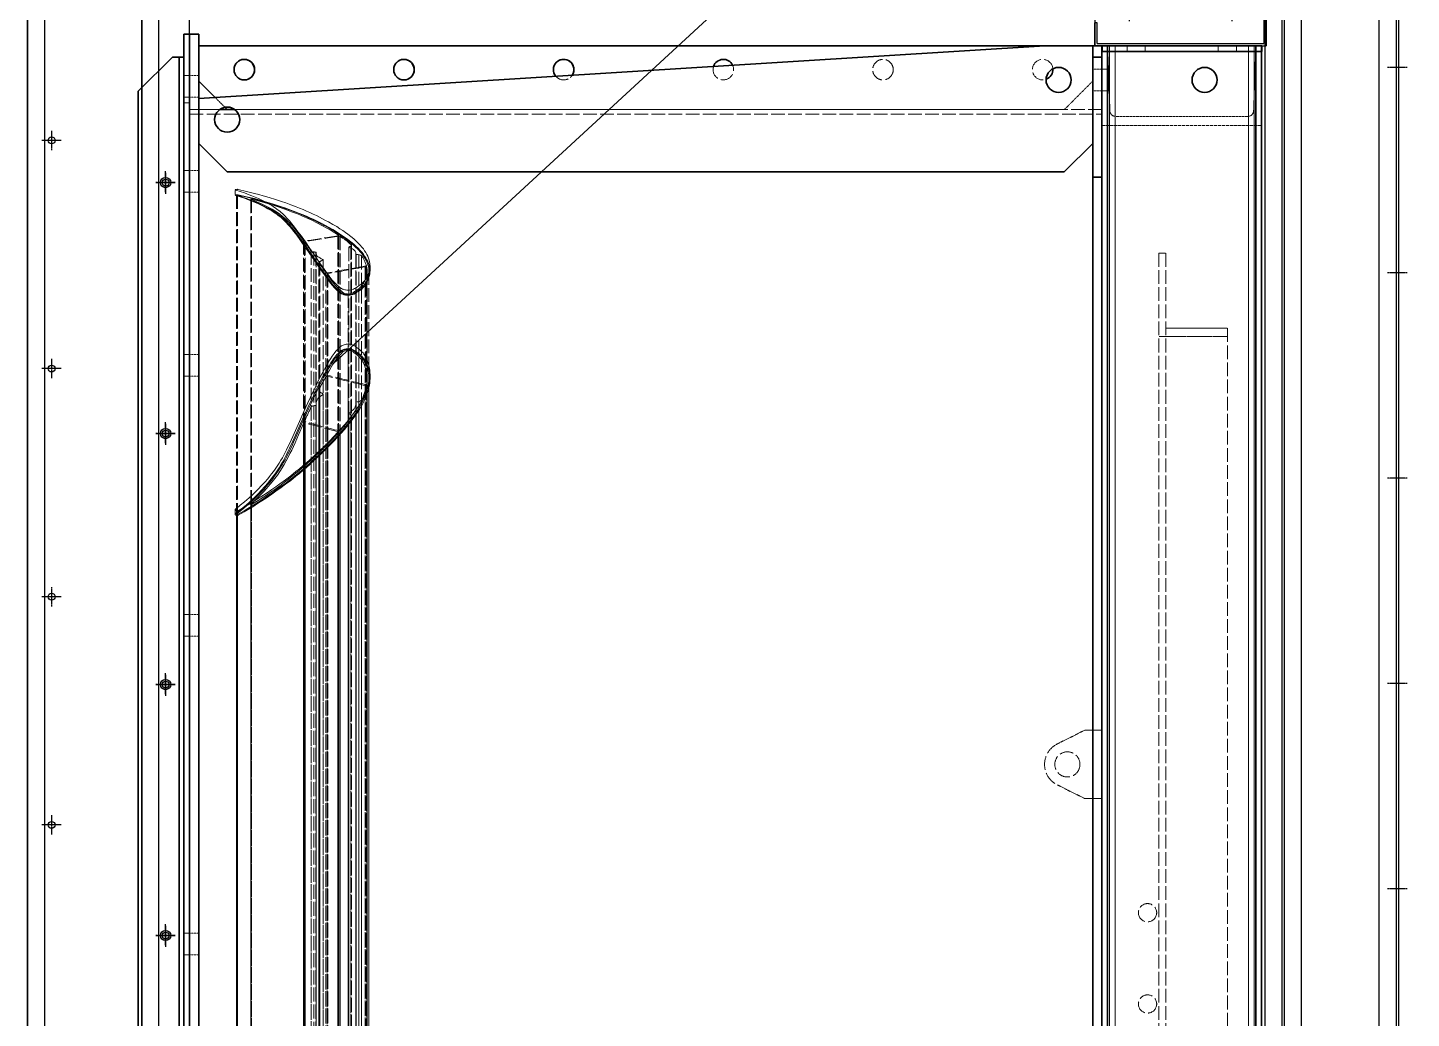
# Model space of a CAD drawing. Header units: millimetres. Extents: x 3475 to 35588, y 2916 to 25624.
# Drawn here: x 14865 to 16078, y 12909 to 13777 of the extents above; entities that cross this region are included whole.
import ezdxf

# ---------------------------------------------------------------- set-up
doc = ezdxf.new("R2010")
doc.units = ezdxf.units.MM
doc.linetypes.add('CENTER', pattern=[2, 1.25, -0.25, 0.25, -0.25])
doc.linetypes.add('DASHED', pattern=[15, 12, -3])
doc.layers.add('center', color=1, linetype='CENTER')
doc.layers.add('냉각탑_dim', color=1, linetype='Continuous')

# ---------------------------------------------------------------- blocks, each defined once
blk = doc.blocks.new('A$C474D29AC')
for p, q in [((0, 0), (0, 1409)), ((0, 1409), (42, 1409)), ((42, 0), (42, 1409)), ((42, 0), (0, 0))]:
    blk.add_line(p, q)
for centre in [(21, 1359), (21, 1139), (21, 919), (21, 699), (21, 479), (21, 259), (21, 39)]:
    blk.add_circle(centre, 4.5)
at = {"layer": 'center'}
for p, q in [((29.5, 1359), (12.5, 1359)), ((21, 1367.5), (21, 1350.5)), ((21, 1366), (21, 1349)), ((21, 1147.5), (21, 1130.5)), ((21, 1146), (21, 1129)), ((29.5, 1139), (12.5, 1139)), ((21, 927.5), (21, 910.5)), ((21, 926), (21, 909)), ((29.5, 919), (12.5, 919)), ((21, 707.5), (21, 690.5)), ((21, 706), (21, 689)), ((29.5, 699), (12.5, 699)), ((21, 487.5), (21, 470.5)), ((21, 486), (21, 469)), ((29.5, 479), (12.5, 479)), ((21, 267.5), (21, 250.5)), ((29.5, 259), (12.5, 259)), ((21, 266), (21, 249)), ((29.5, 39), (12.5, 39)), ((21, 47.5), (21, 30.5)), ((21, 46), (21, 29))]:
    blk.add_line(p, q, dxfattribs=at)
blk = doc.blocks.new('A$C246C749F')
for p, q in [((0, 150), (0, 0)), ((0, 150), (150, 150)), ((0, 150), (0, 130)), ((2, 148), (148, 148)), ((2, 148), (2, 130)), ((148, 148), (148, 2)), ((150, 150), (150, 0)), ((2, 130), (0, 130)), ((2, 20), (0, 20)), ((0, 0), (0, 20)), ((2, 2), (2, 20)), ((0, 0), (150, 0)), ((2, 2), (148, 2))]:
    blk.add_line(p, q)
for centre in [(30, 120), (120, 120), (30, 30), (120, 30)]:
    blk.add_circle(centre, 3)
at = {"layer": 'center'}
for p, q in [((30, 128.5), (30, 111.5)), ((120, 128.5), (120, 111.5)), ((38.5, 120), (21.5, 120)), ((128.5, 120), (111.5, 120)), ((30, 38.5), (30, 21.5)), ((120, 38.5), (120, 21.5)), ((38.5, 30), (21.5, 30)), ((128.5, 30), (111.5, 30))]:
    blk.add_line(p, q, dxfattribs=at)
blk = doc.blocks.new('A$C637D7238')
at = {"color": 7, "lineweight": 35}
for p, q in [((40, 0), (40, 2540)), ((45, 0), (45, 2540)), ((45, 0), (45, 2540)), ((53, 0), (53, 2540)), ((795, 2530), (53, 2530)), ((795, 2530), (53, 2483.7)), ((795, 2530), (53, 2530)), ((850, 2530), (850, 10)), ((980, 2530), (980, 10)), ((985, 2530), (985, 10)), ((36, 2520), (36, 1290)), ((40, 2520), (40, 1290)), ((0, 2490), (0, 1272)), ((40, 1290), (40, 2480)), ((812, 2419.3), (78, 2419.3)), ((837, 2414.7), (837, 1270)), ((845, 2414.7), (845, 1270))]:
    blk.add_line(p, q, dxfattribs=at)
at = {"color": 7, "lineweight": 35, "ltscale": 0.008333}
for p, q in [((40, 2540), (45, 2540)), ((845, 2530), (850, 2530)), ((850, 2530), (845, 2530)), ((985, 2530), (980, 2530)), ((985, 2530), (980, 2530))]:
    blk.add_line(p, q, dxfattribs=at)
at = {"color": 7, "lineweight": 35, "ltscale": 0.013333}
for p, q in [((53, 2540), (45, 2540)), ((53, 2540), (45, 2540)), ((845, 2530), (837, 2530)), ((845, 2530), (837, 2530)), ((845, 2520), (837, 2520)), ((845, 2414.7), (837, 2414.7))]:
    blk.add_line(p, q, dxfattribs=at)
at = {"color": 7, "linetype": 'DASHED', "lineweight": 13, "ltscale": 0.11}
blk.add_line((45, 2540), (45, 2474), dxfattribs=at)
at = {"color": 7, "linetype": 'DASHED', "lineweight": 13, "ltscale": 0.093819}
blk.add_line((53, 2483.7), (53, 2540), dxfattribs=at)
at = {"color": 7, "lineweight": 35, "ltscale": 0.043443}
blk.add_line((53, 2503.9), (53, 2530), dxfattribs=at)
at = {"color": 7, "linetype": 'DASHED', "lineweight": 13, "ltscale": 0.051667}
blk.add_line((53, 2530), (53, 2499), dxfattribs=at)
at = {"color": 7, "lineweight": 35, "ltscale": 0.07}
blk.add_line((837, 2530), (795, 2530), dxfattribs=at)
at = {"color": 7, "lineweight": 35, "ltscale": 0.016667}
for p, q in [((837, 2530), (837, 2520)), ((845, 2530), (845, 2520))]:
    blk.add_line(p, q, dxfattribs=at)
at = {"color": 7, "lineweight": 35, "ltscale": 0.142899}
blk.add_line((837, 2444.3), (837, 2530), dxfattribs=at)
at = {"color": 7, "lineweight": 35, "ltscale": 0.192122}
blk.add_line((845, 2530), (845, 2414.7), dxfattribs=at)
at = {"color": 7, "linetype": 'DASHED', "lineweight": 13, "ltscale": 0.116667}
for p, q in [((845, 2530), (845, 2460)), ((985, 2460), (985, 2530))]:
    blk.add_line(p, q, dxfattribs=at)
at = {"color": 7, "lineweight": 35, "ltscale": 0.008334}
for p, q in [((845.2, 2530), (845.2, 2525)), ((985.2, 2525), (985.2, 2530))]:
    blk.add_line(p, q, dxfattribs=at)
at = {"color": 7, "lineweight": 35, "ltscale": 0.233333}
for p, q in [((845.2, 2530), (985.2, 2530)), ((985.2, 2525), (845.2, 2525))]:
    blk.add_line(p, q, dxfattribs=at)
at = {"color": 7, "linetype": 'DASHED', "lineweight": 13}
for p, q in [((850, 2530), (850, 10)), ((851.6, 2530), (851.6, 10)), ((856.6, 2530), (856.6, 10)), ((973.4, 2530), (973.4, 10)), ((978.4, 2530), (978.4, 10)), ((980, 2530), (980, 10)), ((40, 60.1), (40, 2479.8)), ((45, 66), (45, 2474)), ((45, 66), (45, 2474)), ((45, 2470), (845, 2470)), ((45, 70), (45, 2470)), ((45, 2470), (845, 2470)), ((845, 2474), (78, 2474)), ((845, 2474), (78, 2474)), ((812, 2474), (78, 2474)), ((812, 2474), (84.6, 2474)), ((845, 66), (845, 2474)), ((53, 1274), (53, 2444.7)), ((837, 2444.7), (837, 1274)), ((845, 2414.7), (845, 125.3)), ((86.2, 2399), (86.2, 1472.4)), ((86.3, 2398.9), (86.3, 1472.3)), ((87, 2399.1), (87, 1472.6)), ((98.6, 2395.4), (98.6, 1467.4)), ((98.7, 2395.3), (98.7, 1467.3)), ((99.4, 2395.5), (99.4, 1467.6)), ((145, 2359.1), (145, 1424.1)), ((145.9, 2357.9), (145.9, 1422.8)), ((145.9, 2357.8), (145.9, 1422.7)), ((146.4, 2358.9), (146.4, 1423.8)), ((146.5, 2358.3), (146.5, 1423.2)), ((175, 2363.5), (175, 1428.7)), ((175.5, 2364), (175.5, 1429.3)), ((175.6, 2363.8), (175.6, 1429.1)), ((175.9, 2363), (175.9, 1428.2)), ((177.1, 2362.8), (177.1, 1428)), ((186.3, 2354.3), (186.3, 1419)), ((186.7, 2355.5), (186.7, 1420.2)), ((187, 2355), (187, 1419.7)), ((151.5, 2350), (151.5, 1414.6)), ((153.9, 2349.2), (153.9, 1413.8)), ((155.6, 2349.1), (155.6, 1413.7)), ((155.9, 2348), (155.9, 1412.6)), ((156, 2348.9), (156, 1413.5)), ((156, 2348.9), (156, 1413.5)), ((162.1, 2342.6), (162.1, 1407.3)), ((162.1, 2342.3), (162.1, 1407)), ((162.2, 2342.4), (162.2, 1407.1)), ((184.6, 2353.4), (184.6, 1418.1)), ((184.7, 2353.5), (184.7, 1418.2)), ((184.7, 2353.2), (184.7, 1417.9)), ((190.8, 2347.1), (190.8, 1411.7)), ((190.8, 2347.1), (190.8, 1411.7)), ((190.9, 2348), (190.9, 1412.6)), ((191.2, 2346.9), (191.2, 1411.5)), ((193.3, 2346.8), (193.3, 1411.4)), ((195.7, 2345.9), (195.7, 1410.5)), ((895, 2348.2), (895, 1662)), ((901, 2348.2), (901, 1662)), ((158.4, 2340), (158.4, 1404.7)), ((158.6, 2339.7), (158.6, 1404.4)), ((159.1, 2340.8), (159.1, 1405.5)), ((164.5, 2331.1), (164.5, 1396.3)), ((165.5, 2329.8), (165.5, 1395.1)), ((165.5, 2329.6), (165.5, 1395)), ((165.8, 2330.8), (165.8, 1396.1)), ((166.1, 2330.2), (166.1, 1395.5)), ((199, 2336.2), (199, 1401.1)), ((199.4, 2337), (199.4, 1401.8)), ((200, 2337.4), (200, 1402.3)), ((200, 2337.3), (200, 1402.2)), ((200.4, 2335.8), (200.4, 1400.8)), ((200.8, 2332.5), (200.8, 1397.6)), ((202.3, 2332.5), (202.3, 1397.6)), ((184.2, 2312.3), (184.2, 1379.6)), ((955, 2282.3), (955, 1596.1)), ((184.2, 2263), (184.2, 1445.4)), ((164.5, 2239.8), (164.5, 1420.4)), ((165.5, 2241.7), (165.5, 1422.4)), ((165.5, 2241.6), (165.5, 1422.2)), ((165.8, 2240.2), (165.8, 1420.8)), ((166.1, 2241), (166.1, 1421.7)), ((199, 2233), (199, 1413.3)), ((200.4, 2233.5), (200.4, 1413.8)), ((200.8, 2238), (200.8, 1418.5)), ((202.3, 2238), (202.3, 1418.5)), ((158.4, 2227.8), (158.4, 1407.9)), ((158.6, 2228.2), (158.6, 1408.4)), ((159.1, 2226.7), (159.1, 1406.8)), ((162.1, 2224.5), (162.1, 1404.5)), ((162.1, 2224.1), (162.1, 1404.1)), ((162.2, 2224.3), (162.2, 1404.3)), ((199.4, 2232), (199.4, 1412.2)), ((200, 2231.4), (200, 1411.6)), ((200, 2231.4), (200, 1411.7)), ((151.5, 2213.1), (151.5, 1393.1)), ((153.9, 2214.4), (153.9, 1394.4)), ((155.6, 2214.6), (155.6, 1394.6)), ((155.9, 2216.2), (155.9, 1396.2)), ((156, 2214.9), (156, 1394.9)), ((156, 2214.9), (156, 1394.8)), ((184.7, 2208.2), (184.7, 1388.3)), ((190.8, 2217.5), (190.8, 1397.5)), ((190.8, 2217.5), (190.8, 1397.5)), ((190.9, 2216.2), (190.9, 1396.2)), ((191.2, 2217.8), (191.2, 1397.8)), ((193.3, 2218), (193.3, 1398)), ((195.7, 2219.3), (195.7, 1399.3)), ((145, 2198.8), (145, 1379.1)), ((145.9, 2200.9), (145.9, 1381.1)), ((145.9, 2200.7), (145.9, 1380.9)), ((146.4, 2199.2), (146.4, 1379.5)), ((146.5, 2200.2), (146.5, 1380.4)), ((184.6, 2208), (184.6, 1388)), ((184.7, 2207.8), (184.7, 1387.8)), ((186.3, 2206.5), (186.3, 1386.6)), ((186.7, 2204.7), (186.7, 1384.8)), ((187, 2205.4), (187, 1385.5)), ((175, 2191.6), (175, 1372.2)), ((175.5, 2190.7), (175.5, 1371.3)), ((175.6, 2191), (175.6, 1371.6)), ((175.9, 2192.4), (175.9, 1372.9)), ((177.1, 2192.7), (177.1, 1373.2)), ((98.6, 2127.9), (98.6, 1314.4)), ((98.7, 2128.1), (98.7, 1314.6)), ((99.4, 2127.7), (99.4, 1314.2)), ((86.2, 2119.3), (86.2, 1307)), ((86.3, 2119.5), (86.3, 1307.2)), ((87, 2119), (87, 1306.7))]:
    blk.add_line(p, q, dxfattribs=at)
at = {"color": 7, "lineweight": 35, "ltscale": 0.002746}
for p, q in [((850, 2530), (851.6, 2530)), ((980, 2530), (978.4, 2530))]:
    blk.add_line(p, q, dxfattribs=at)
at = {"color": 7, "linetype": 'DASHED', "lineweight": 13, "ltscale": 0.095349}
for p, q in [((852, 2472.8), (850, 2530)), ((980, 2530), (978, 2472.8))]:
    blk.add_line(p, q, dxfattribs=at)
at = {"color": 7, "linetype": 'DASHED', "lineweight": 13, "ltscale": 0.008334}
for p, q in [((851.6, 2530), (851.6, 2525)), ((856.6, 2530), (856.6, 2525)), ((867, 2525), (867, 2530)), ((867, 2530), (867, 2525)), ((883, 2525), (883, 2530)), ((883, 2530), (883, 2525)), ((947, 2525), (947, 2530)), ((947, 2530), (947, 2525)), ((963, 2525), (963, 2530)), ((963, 2530), (963, 2525)), ((973.4, 2530), (973.4, 2525)), ((978.4, 2530), (978.4, 2525))]:
    blk.add_line(p, q, dxfattribs=at)
at = {"color": 7, "lineweight": 35, "ltscale": 0.008328}
for p, q in [((856.6, 2530), (851.6, 2530)), ((978.4, 2530), (973.4, 2530))]:
    blk.add_line(p, q, dxfattribs=at)
at = {"color": 7, "lineweight": 13}
for p, q in [((851.6, 2525), (851.6, 15)), ((856.6, 2525), (856.6, 15)), ((973.4, 2525), (973.4, 15)), ((978.4, 2525), (978.4, 15))]:
    blk.add_line(p, q, dxfattribs=at)
at = {"color": 7, "lineweight": 35, "ltscale": 0.194519}
blk.add_line((856.6, 2530), (973.4, 2530), dxfattribs=at)
at = {"color": 7, "lineweight": 35, "ltscale": 0.070711}
blk.add_line((0, 2490), (30, 2520), dxfattribs=at)
at = {"color": 7, "lineweight": 35, "ltscale": 0.01}
blk.add_line((30, 2520), (36, 2520), dxfattribs=at)
at = {"color": 7, "lineweight": 35, "ltscale": 0.006667}
blk.add_line((40, 2520), (36, 2520), dxfattribs=at)
at = {"color": 7, "lineweight": 35, "ltscale": 0.175455}
for p, q in [((837, 2520), (837, 2414.7)), ((845, 2520), (845, 2414.7))]:
    blk.add_line(p, q, dxfattribs=at)
at = {"color": 7, "linetype": 'DASHED', "lineweight": 13, "ltscale": 0.008333}
for p, q in [((45, 2503.9), (40, 2503.9)), ((45, 2503.9), (40, 2503.9)), ((45, 2484.9), (40, 2484.9)), ((45, 2484.9), (40, 2484.9)), ((40, 2480), (45, 2480)), ((45, 2420.5), (40, 2420.5)), ((45, 2420.5), (40, 2420.5)), ((45, 2401.5), (40, 2401.5)), ((45, 2401.5), (40, 2401.5)), ((45, 2259.3), (40, 2259.3)), ((45, 2259.3), (40, 2259.3)), ((45, 2240.3), (40, 2240.3)), ((45, 2240.3), (40, 2240.3)), ((45, 2031.3), (40, 2031.3)), ((45, 2031.3), (40, 2031.3)), ((45, 2012.3), (40, 2012.3)), ((45, 2012.3), (40, 2012.3)), ((45, 1752.1), (40, 1752.1)), ((45, 1752.1), (40, 1752.1)), ((45, 1733.1), (40, 1733.1)), ((45, 1733.1), (40, 1733.1))]:
    blk.add_line(p, q, dxfattribs=at)
at = {"color": 7, "linetype": 'DASHED', "lineweight": 13, "ltscale": 0.013333}
for p, q in [((45, 2503.9), (53, 2503.9)), ((45, 2503.9), (53, 2503.9)), ((837, 2509.5), (845, 2509.5)), ((845, 2509.5), (837, 2509.5)), ((845, 2509.5), (837, 2509.5)), ((837, 2509.5), (845, 2509.5)), ((837, 2490.5), (845, 2490.5)), ((845, 2490.5), (837, 2490.5)), ((845, 2490.5), (837, 2490.5)), ((837, 2490.5), (845, 2490.5)), ((45, 2484.9), (53, 2484.9)), ((45, 2484.9), (53, 2484.9)), ((45, 2474), (53, 2474)), ((45, 2474), (53, 2474)), ((845, 2474), (837, 2474)), ((845, 2474), (837, 2474)), ((45, 2420.5), (53, 2420.5)), ((45, 2420.5), (53, 2420.5)), ((845, 2414.7), (837, 2414.7)), ((45, 2401.5), (53, 2401.5)), ((45, 2401.5), (53, 2401.5)), ((45, 2259.3), (53, 2259.3)), ((45, 2259.3), (53, 2259.3)), ((45, 2240.3), (53, 2240.3)), ((45, 2240.3), (53, 2240.3)), ((45, 2031.3), (53, 2031.3)), ((45, 2031.3), (53, 2031.3)), ((45, 2012.3), (53, 2012.3)), ((45, 2012.3), (53, 2012.3)), ((45, 1752.1), (53, 1752.1)), ((45, 1752.1), (53, 1752.1)), ((45, 1733.1), (53, 1733.1)), ((45, 1733.1), (53, 1733.1))]:
    blk.add_line(p, q, dxfattribs=at)
at = {"color": 7, "linetype": 'DASHED', "lineweight": 13, "ltscale": 0.008224}
blk.add_line((53, 2499), (53, 2503.9), dxfattribs=at)
at = {"color": 7, "linetype": 'DASHED', "lineweight": 13, "ltscale": 0.010079}
for p, q in [((851, 2509.5), (845, 2509.5)), ((845, 2509.5), (851, 2509.5)), ((851, 2490.5), (845, 2490.5)), ((845, 2490.5), (851, 2490.5))]:
    blk.add_line(p, q, dxfattribs=at)
at = {"color": 7, "linetype": 'DASHED', "lineweight": 13, "ltscale": 0.009526}
blk.add_line((845, 2509.5), (850.7, 2509.5), dxfattribs=at)
blk.add_line((845, 2509.5), (850.7, 2509.5), dxfattribs=at)
at = {"color": 7, "lineweight": 35, "ltscale": 0.033925}
blk.add_line((53, 2499), (67.4, 2484.6), dxfattribs=at)
blk.add_line((53, 2499), (67.4, 2484.6), dxfattribs=at)
at = {"color": 7, "linetype": 'DASHED', "lineweight": 13, "ltscale": 0.058925}
blk.add_line((812, 2474), (837, 2499), dxfattribs=at)
blk.add_line((812, 2474), (837, 2499), dxfattribs=at)
at = {"color": 7, "linetype": 'DASHED', "lineweight": 13, "ltscale": 0.010632}
blk.add_line((845, 2490.5), (851.4, 2490.5), dxfattribs=at)
blk.add_line((845, 2490.5), (851.4, 2490.5), dxfattribs=at)
at = {"color": 7, "lineweight": 35, "ltscale": 0.065747}
blk.add_line((53, 2444.3), (53, 2483.7), dxfattribs=at)
at = {"color": 7, "linetype": 'DASHED', "lineweight": 13, "ltscale": 0.020195}
blk.add_line((67.4, 2484.6), (76, 2476), dxfattribs=at)
blk.add_line((67.4, 2484.6), (76, 2476), dxfattribs=at)
at = {"color": 7, "lineweight": 35, "ltscale": 0.004806}
blk.add_line((76, 2476), (78, 2474), dxfattribs=at)
blk.add_line((76, 2476), (78, 2474), dxfattribs=at)
at = {"color": 7, "linetype": 'DASHED', "lineweight": 13, "ltscale": 0.043935}
blk.add_line((71.4, 2474), (45, 2474), dxfattribs=at)
blk.add_line((71.4, 2474), (45, 2474), dxfattribs=at)
at = {"color": 7, "linetype": 'DASHED', "lineweight": 13, "ltscale": 0.006667}
blk.add_line((45, 2470), (45, 2474), dxfattribs=at)
at = {"color": 7, "lineweight": 35, "ltscale": 0.011065}
blk.add_line((78, 2474), (71.4, 2474), dxfattribs=at)
blk.add_line((78, 2474), (71.4, 2474), dxfattribs=at)
at = {"color": 7, "lineweight": 35, "ltscale": 0.011066}
blk.add_line((84.6, 2474), (78, 2474), dxfattribs=at)
at = {"color": 7, "linetype": 'DASHED', "lineweight": 13, "ltscale": 0.193355}
blk.add_line((973, 2468), (857, 2468), dxfattribs=at)
at = {"color": 7, "linetype": 'DASHED', "lineweight": 13, "ltscale": 0.233333}
blk.add_line((845, 2460), (985, 2460), dxfattribs=at)
at = {"color": 7, "lineweight": 35, "ltscale": 0.058925}
for p, q in [((78, 2419.3), (53, 2444.3)), ((812, 2419.3), (837, 2444.3))]:
    blk.add_line(p, q, dxfattribs=at)
at = {"color": 7, "linetype": 'DASHED', "lineweight": 13, "ltscale": 0.007704}
blk.add_line((85.1, 2403.6), (85.1, 2399), dxfattribs=at)
at = {"color": 7, "linetype": 'DASHED', "lineweight": 13, "ltscale": 0.003031}
blk.add_line((186.3, 2354.3), (184.7, 2353.5), dxfattribs=at)
at = {"color": 7, "linetype": 'DASHED', "lineweight": 13, "ltscale": 0.002883}
blk.add_line((153.9, 2349.2), (155.6, 2349.1), dxfattribs=at)
at = {"color": 7, "linetype": 'DASHED', "lineweight": 13, "ltscale": 4.21127e-05}
blk.add_line((156, 2348.9), (156, 2348.9), dxfattribs=at)
at = {"color": 7, "linetype": 'DASHED', "lineweight": 13, "ltscale": 4.24894e-05}
blk.add_line((190.8, 2347.1), (190.8, 2347.1), dxfattribs=at)
at = {"color": 7, "linetype": 'DASHED', "lineweight": 13, "ltscale": 0.00353}
blk.add_line((193.3, 2346.8), (191.2, 2346.9), dxfattribs=at)
at = {"color": 7, "linetype": 'DASHED', "lineweight": 13, "ltscale": 0.01}
blk.add_line((895, 2348.2), (901, 2348.2), dxfattribs=at)
at = {"color": 7, "linetype": 'DASHED', "lineweight": 13, "ltscale": 0.007646}
blk.add_line((203.3, 2337.1), (203.3, 2332.5), dxfattribs=at)
at = {"color": 7, "linetype": 'DASHED', "lineweight": 13, "ltscale": 0.09}
blk.add_line((901, 2282.3), (955, 2282.3), dxfattribs=at)
at = {"color": 7, "linetype": 'DASHED', "lineweight": 13, "ltscale": 0.1}
for p, q in [((955, 2275), (895, 2275)), ((845, 1870), (845, 1930))]:
    blk.add_line(p, q, dxfattribs=at)
at = {"color": 7, "linetype": 'DASHED', "lineweight": 13, "ltscale": 0.006702}
blk.add_line((203.3, 2242), (203.3, 2238), dxfattribs=at)
at = {"color": 7, "linetype": 'DASHED', "lineweight": 13, "ltscale": 0.006232}
blk.add_line((159.1, 2226.7), (162.1, 2224.5), dxfattribs=at)
at = {"color": 7, "linetype": 'DASHED', "lineweight": 13, "ltscale": 0.00289}
blk.add_line((153.9, 2214.4), (155.6, 2214.6), dxfattribs=at)
at = {"color": 7, "linetype": 'DASHED', "lineweight": 13, "ltscale": 6.25369e-05}
blk.add_line((156, 2214.9), (156, 2214.9), dxfattribs=at)
at = {"color": 7, "linetype": 'DASHED', "lineweight": 13, "ltscale": 6.21576e-05}
blk.add_line((190.8, 2217.5), (190.8, 2217.5), dxfattribs=at)
at = {"color": 7, "linetype": 'DASHED', "lineweight": 13, "ltscale": 0.003538}
blk.add_line((193.3, 2218), (191.2, 2217.8), dxfattribs=at)
at = {"color": 7, "linetype": 'DASHED', "lineweight": 13, "ltscale": 0.003418}
blk.add_line((186.3, 2206.5), (184.7, 2207.8), dxfattribs=at)
at = {"color": 7, "linetype": 'DASHED', "lineweight": 13, "ltscale": 0.006754}
blk.add_line((85.1, 2123.3), (85.1, 2119.3), dxfattribs=at)
at = {"color": 7, "linetype": 'DASHED', "lineweight": 13, "ltscale": 0.045137}
for p, q in [((805.8, 1917.9), (830, 1930)), ((830, 1870), (805.8, 1882.1))]:
    blk.add_line(p, q, dxfattribs=at)
at = {"color": 7, "linetype": 'DASHED', "lineweight": 13, "ltscale": 0.025}
for p, q in [((845, 1930), (830, 1930)), ((845, 1870), (830, 1870))]:
    blk.add_line(p, q, dxfattribs=at)
at = {"color": 7, "linetype": 'DASHED', "lineweight": 13}
for points in [[(87.6, 2403.9), (87.1, 2404), (86.8, 2404.1), (86.2, 2404), (85.8, 2404), (85.5, 2403.9), (85.3, 2403.8), (85.1, 2403.7), (85.1, 2403.6), (85.1, 2403.6)], [(85.1, 2403.6), (85.1, 2403.6), (85.1, 2403.5), (85.2, 2403.5), (85.3, 2403.4), (85.6, 2403.3)], [(85.6, 2403.3), (89.3, 2402.2), (93.1, 2400.9), (97.3, 2399.3), (99.7, 2398.3), (102.6, 2397.1), (105.4, 2395.9), (108.4, 2394.5), (111.2, 2393.1), (113.7, 2391.7), (115.4, 2390.8), (117, 2389.8), (118.6, 2388.8), (120.1, 2387.8), (121.5, 2386.8), (122.8, 2385.8), (124, 2384.8), (125.2, 2383.8), (126.5, 2382.8), (127.6, 2381.7), (128.8, 2380.6), (130.1, 2379.2), (131.3, 2377.9), (132.6, 2376.4), (134.7, 2373.9), (136.2, 2372.1), (138.6, 2368.9), (140.3, 2366.6), (143, 2363), (147.8, 2356.2), (149.4, 2353.9), (153.2, 2348.4), (154.8, 2346), (158, 2341.2), (159.8, 2338.5), (161.7, 2335.8), (165, 2331.3), (167, 2328.6), (168.1, 2327.1), (170.1, 2324.6), (172.1, 2322.4), (173.3, 2321.2), (174.5, 2320), (175.8, 2318.9), (176.7, 2318.1), (177.4, 2317.6), (178.2, 2317.1), (179, 2316.7), (179.6, 2316.5), (180.3, 2316.3), (181, 2316.1), (181.7, 2315.9), (183, 2315.8), (184.3, 2315.7)], [(87.6, 2403.9), (95, 2402.2), (101.8, 2400.5), (105.7, 2399.5), (109.6, 2398.4), (114.8, 2396.9), (120.3, 2395.2), (125.7, 2393.4), (129.3, 2392.2), (133.9, 2390.5), (138.4, 2388.8), (141.5, 2387.6), (144.6, 2386.3), (147.6, 2385), (150.5, 2383.7), (153.5, 2382.3), (156.3, 2381), (161.6, 2378.3), (164.2, 2376.9), (166.8, 2375.5), (170.6, 2373.4), (174, 2371.4), (176.7, 2369.6), (179.3, 2367.9), (181.8, 2366.1), (183.8, 2364.7), (186.3, 2362.7), (188.9, 2360.6), (190.9, 2358.8), (192.8, 2356.9), (194.6, 2355), (196.1, 2353.4), (197.4, 2351.8), (198.5, 2350.2), (199.5, 2348.6), (200.4, 2347), (201.2, 2345.4), (201.9, 2343.8), (202.5, 2342.1), (202.9, 2340.6), (203.1, 2339.1), (203.2, 2338.1), (203.3, 2337.1)], [(87.6, 2399.3), (87.1, 2399.4), (86.8, 2399.4), (86.2, 2399.4), (85.8, 2399.3), (85.5, 2399.3), (85.3, 2399.2), (85.1, 2399.1), (85.1, 2399), (85.1, 2399)], [(85.1, 2399), (85.1, 2399), (85.1, 2398.9), (85.2, 2398.9), (85.3, 2398.8), (85.6, 2398.7)], [(85.6, 2398.7), (89.3, 2397.5), (93.1, 2396.2), (97.3, 2394.6), (99.6, 2393.7), (102.5, 2392.5), (105.4, 2391.3), (108.4, 2389.9), (111.2, 2388.5), (113.7, 2387.1), (115.4, 2386.2), (117, 2385.2), (118.6, 2384.2), (120.1, 2383.2), (121.5, 2382.2), (122.8, 2381.2), (124, 2380.3), (125.2, 2379.3), (126.5, 2378.2), (127.6, 2377.1), (128.8, 2376), (130.1, 2374.6), (131.3, 2373.3), (132.6, 2371.8), (134.7, 2369.4), (136.1, 2367.5), (139, 2363.8), (142.4, 2359.1), (146.2, 2353.8), (149.4, 2349.2), (153.2, 2343.8), (154.8, 2341.4), (157.4, 2337.4), (159.8, 2333.9), (162.7, 2329.9), (165.8, 2325.6), (167, 2324), (168.6, 2321.9), (170.4, 2319.7), (172.1, 2317.8), (173.6, 2316.3), (174.5, 2315.3), (176, 2314.1), (176.7, 2313.5), (177.4, 2313), (178.2, 2312.5), (179.1, 2312.1), (179.7, 2311.8), (180.3, 2311.6), (181.1, 2311.5), (181.8, 2311.3), (183, 2311.2), (184.3, 2311.1)], [(87, 2399.1), (86.7, 2399.1), (86.4, 2399.1), (86.2, 2399.1), (86.2, 2399), (86.2, 2399)], [(86.3, 2398.9), (90.2, 2397.7), (92.1, 2397), (95.3, 2395.9), (98.4, 2394.7), (103.1, 2392.8), (106.3, 2391.4), (109.3, 2390), (112.3, 2388.5), (114.8, 2387.2), (117.6, 2385.5), (120.2, 2383.9), (122.7, 2382.1), (125, 2380.3), (126.3, 2379.2), (127.6, 2378.1), (128.8, 2377), (130, 2375.8), (131.3, 2374.5), (132.5, 2373.2), (134.5, 2370.9), (136.6, 2368.2), (138.1, 2366.3), (140.7, 2362.8), (143.4, 2359.2), (147.1, 2354), (149.6, 2350.5), (152.5, 2346.3), (155.2, 2342.3), (157.8, 2338.4), (160.5, 2334.4), (162.4, 2331.7), (165, 2328.2), (166.2, 2326.5), (167.7, 2324.5), (168.4, 2323.5), (169.5, 2322), (171, 2320.2), (172.8, 2318.2), (174.4, 2316.5), (175.5, 2315.5), (176.4, 2314.7), (177.4, 2313.8), (178, 2313.4), (178.6, 2313), (179.4, 2312.5), (180.5, 2312.2), (181.1, 2312), (182.1, 2311.8), (183.2, 2311.6), (184.2, 2311.6)], [(87, 2399.1), (94.2, 2397.4), (101, 2395.7), (106.3, 2394.3), (111.6, 2392.8), (116.7, 2391.3), (121.7, 2389.7), (126.5, 2388.1), (128.9, 2387.3), (134.6, 2385.2), (140.1, 2383.1), (145, 2381), (149.8, 2378.9), (152.8, 2377.5), (155.7, 2376.1), (159, 2374.5), (162.2, 2372.8), (164.8, 2371.4), (167.5, 2369.9), (169.8, 2368.6), (172, 2367.3), (175.1, 2365.4), (178, 2363.4), (180.8, 2361.4), (183.5, 2359.4), (185.8, 2357.6), (188.4, 2355.5), (190.8, 2353.2), (192, 2352.1), (193.1, 2351), (194.7, 2349.3), (196, 2347.7), (197.2, 2346), (198.2, 2344.5), (199.2, 2342.9), (200, 2341.3), (200.7, 2339.6), (201.3, 2338), (201.8, 2336.4), (202.1, 2334.9), (202.2, 2333.6), (202.3, 2332.5)], [(87.6, 2399.3), (95, 2397.6), (101.8, 2395.9), (105.7, 2394.9), (109.6, 2393.8), (114.7, 2392.3), (118.5, 2391.2), (122.1, 2390), (125.7, 2388.8), (129.3, 2387.6), (133.9, 2385.9), (138.4, 2384.2), (141.5, 2383), (144.5, 2381.7), (147.5, 2380.5), (150.5, 2379.1), (153.4, 2377.8), (156.3, 2376.4), (161.6, 2373.7), (164.2, 2372.4), (166.8, 2371), (170.6, 2368.8), (173.9, 2366.8), (177.4, 2364.5), (180.8, 2362.2), (183.7, 2360.1), (186.4, 2358.1), (188.9, 2356), (190.9, 2354.2), (192.8, 2352.4), (194.6, 2350.5), (196.1, 2348.9), (197.4, 2347.2), (198.5, 2345.6), (199.5, 2344.1), (200.4, 2342.4), (201.2, 2340.8), (201.9, 2339.2), (202.4, 2337.6), (202.9, 2336), (203.1, 2334.6), (203.3, 2333.2), (203.3, 2332.5)], [(99.4, 2395.5), (99.1, 2395.6), (98.8, 2395.5), (98.6, 2395.5), (98.6, 2395.5), (98.6, 2395.4)], [(98.7, 2395.3), (100.7, 2394.5), (104.7, 2392.9), (107.6, 2391.6), (110.4, 2390.3), (114, 2388.5), (115.7, 2387.6), (117.3, 2386.7)], [(99.4, 2395.5), (105.1, 2394), (110.3, 2392.5), (115.4, 2391), (119.1, 2389.8), (122.8, 2388.6), (127.7, 2387), (130.1, 2386.1), (134.5, 2384.5), (138.8, 2382.8), (141.7, 2381.6), (144.7, 2380.3), (147.6, 2379), (152.1, 2377), (156.5, 2374.8), (161, 2372.5), (165.3, 2370.1), (169.1, 2368), (172.3, 2366), (175.5, 2364)], [(117.3, 2386.7), (119.7, 2385.3), (122, 2383.8), (124.1, 2382.3), (126.1, 2380.7), (128, 2379.2), (129.3, 2378), (130.6, 2376.8), (131.8, 2375.5), (133.1, 2374.2), (134.6, 2372.6), (136, 2370.9)], [(136, 2370.9), (138.4, 2368), (140.6, 2365.1), (143.2, 2361.6), (145, 2359.1)], [(146.4, 2358.9), (145.7, 2358.9), (145.5, 2358.9), (145.2, 2359), (145.1, 2359), (145, 2359.1)], [(175.9, 2363), (176.5, 2363), (176.7, 2363), (177, 2362.9), (177.1, 2362.8)], [(177.1, 2362.8), (179.2, 2361.4), (181.1, 2360), (183.1, 2358.5), (184.9, 2357), (186.7, 2355.5)], [(153.9, 2349.2), (153.1, 2349.3), (152.5, 2349.4), (151.9, 2349.7), (151.6, 2349.8), (151.5, 2350)], [(155.6, 2349.1), (155.9, 2349), (156, 2349), (156, 2348.9), (156, 2348.9)], [(162.1, 2342.6), (160.5, 2343.2), (159.7, 2343.6), (159.1, 2343.9), (158.2, 2344.5), (157.5, 2345), (156.9, 2345.6), (156.5, 2346.2), (156.2, 2346.8), (156, 2347.4), (155.9, 2348)], [(184.7, 2353.2), (186.3, 2352.6), (187.1, 2352.3), (187.8, 2351.9), (188.6, 2351.4), (189.3, 2350.9), (189.9, 2350.3), (190.3, 2349.8), (190.6, 2349.2), (190.8, 2348.6), (190.9, 2348)], [(191.2, 2346.9), (190.9, 2346.9), (190.8, 2347), (190.8, 2347.1), (190.8, 2347.1)], [(193.3, 2346.8), (194, 2346.7), (194.7, 2346.5), (195.3, 2346.3), (195.5, 2346.1), (195.7, 2345.9)], [(200, 2337.4), (199.4, 2339.2), (198.6, 2340.9), (197.8, 2342.6), (196.8, 2344.2), (195.7, 2345.9)], [(164.5, 2331.1), (162.6, 2333.7), (160.3, 2337.1), (158.6, 2339.7)], [(165.8, 2330.8), (165.2, 2330.8), (165, 2330.8), (164.7, 2330.9), (164.6, 2331), (164.5, 2331.1)], [(171.7, 2321.3), (170.4, 2323), (169.2, 2324.6), (166.7, 2328), (165.5, 2329.6)], [(184.2, 2312.3), (184.8, 2312.3), (185.4, 2312.4), (186, 2312.6), (186.6, 2312.8), (187.7, 2313.2), (188.6, 2313.7), (189.7, 2314.4), (191.3, 2315.5), (192.5, 2316.3), (193.7, 2317.3), (194.7, 2318.1), (195.4, 2318.8), (196, 2319.5), (196.5, 2320.2), (197, 2320.9), (197.4, 2321.6), (198.1, 2322.9), (198.6, 2324), (199.3, 2325.7), (199.7, 2326.7), (200, 2327.7), (200.4, 2329.2), (200.6, 2330.3), (200.7, 2331.4), (200.8, 2332.5)], [(202.3, 2332.5), (202.2, 2331.2), (202.1, 2329.9), (201.8, 2328.6), (201.4, 2327.2), (201, 2326.2), (200.3, 2324.4), (199.8, 2323.2), (199.4, 2322.4), (199, 2321.6), (198.5, 2320.9), (197.7, 2319.7), (197, 2318.8), (196.1, 2317.9), (195.1, 2317), (194.3, 2316.3), (193.5, 2315.7), (191.5, 2314.4), (190.4, 2313.7), (189.1, 2312.9), (188.3, 2312.6), (187.3, 2312.1), (186.1, 2311.8), (185.2, 2311.7), (184.2, 2311.6)], [(203.3, 2337.1), (203.2, 2336.1), (203.2, 2335.2), (203, 2334.2), (202.8, 2333.2), (202.5, 2332.2), (202.2, 2331.2), (201.8, 2330.2), (200.9, 2328), (200.2, 2326.5), (199.5, 2325.3), (198.7, 2324.2), (197.9, 2323.2), (197, 2322.3), (196, 2321.4), (195.3, 2320.8), (194.4, 2320.2), (192.5, 2318.9), (191.3, 2318.1), (190.7, 2317.7), (189.7, 2317.1), (188.6, 2316.6), (187.3, 2316.2), (186.3, 2316), (185.2, 2315.8), (184.3, 2315.7)], [(203.3, 2332.5), (203.2, 2331.5), (203.2, 2330.6), (203, 2329.6), (202.8, 2328.6), (202.5, 2327.6), (202, 2326.1), (201.4, 2324.6), (200.7, 2323), (200.3, 2322.3), (199.9, 2321.5), (199.2, 2320.4), (198.4, 2319.2), (197.6, 2318.3), (196.7, 2317.4), (195.9, 2316.7), (194.5, 2315.6), (193.4, 2314.8), (191.8, 2313.8), (190.7, 2313.1), (190.1, 2312.8), (189.2, 2312.3), (188.1, 2311.9), (186.9, 2311.5), (185.8, 2311.3), (185.1, 2311.2), (184.3, 2311.1)], [(199, 2336.2), (199.6, 2336.2), (199.8, 2336.2), (200.1, 2336.1), (200.2, 2336), (200.3, 2336), (200.4, 2335.8)], [(200.8, 2332.5), (200.7, 2333.8), (200.5, 2335.2), (200.4, 2335.8)], [(184.2, 2312.3), (183.6, 2312.3), (183.1, 2312.4), (182.4, 2312.5), (181.7, 2312.6), (180.8, 2312.9), (180.3, 2313.1), (179.9, 2313.4), (179.4, 2313.7), (179, 2314), (177.8, 2315), (176.6, 2316), (175.6, 2317), (174.6, 2318.1), (172.7, 2320.2), (171.7, 2321.3)], [(85.6, 2124), (88.2, 2126), (89.5, 2127.1), (93.1, 2130.1), (95.2, 2131.9), (97.2, 2133.7), (99.5, 2135.8), (102.4, 2138.6), (105.2, 2141.3), (108.2, 2144.5), (111, 2147.5), (113.5, 2150.4), (115.2, 2152.5), (116.9, 2154.6), (118.5, 2156.7), (120, 2158.8), (121.8, 2161.4), (123.5, 2164), (125.1, 2166.7), (126.4, 2168.8), (127.6, 2171.1), (128.8, 2173.3), (130.1, 2175.8), (131.3, 2178.3), (132.7, 2181.1), (135.6, 2187.4), (139.1, 2195.4), (142.6, 2203.3), (145.5, 2209.8), (148.8, 2216.9), (153.2, 2226.4), (155, 2230.1), (156.9, 2234.3), (157.9, 2236.3), (159.7, 2239.9), (161.8, 2243.7), (164.5, 2248.6), (166.5, 2252.1), (167.2, 2253.4), (168.6, 2255.6), (170.1, 2257.9), (171.9, 2260.3), (173.3, 2262.2), (174.2, 2263.2), (175.3, 2264.3), (176.4, 2265.4), (177.1, 2266), (177.9, 2266.7), (178.3, 2267), (178.8, 2267.2), (179.6, 2267.6), (180.5, 2267.9), (181.5, 2268.2), (182.2, 2268.3), (182.9, 2268.4), (183.6, 2268.4), (184.3, 2268.4)], [(85.6, 2120), (88.2, 2122), (89.5, 2123), (93.1, 2126.1), (95.2, 2127.8), (97.2, 2129.7), (99.5, 2131.8), (102.4, 2134.5), (105.2, 2137.3), (108.2, 2140.4), (111, 2143.5), (113.5, 2146.4), (115.2, 2148.5), (116.9, 2150.5), (118.4, 2152.6), (120, 2154.7), (121.8, 2157.4), (123.5, 2160), (125.1, 2162.7), (126.4, 2164.8), (127.6, 2167), (128.8, 2169.2), (130.1, 2171.7), (131.3, 2174.2), (132.7, 2177.1), (135.6, 2183.4), (139.1, 2191.3), (142.6, 2199.3), (145.5, 2205.8), (148.8, 2212.9), (153.6, 2223.2), (154.9, 2226), (156.9, 2230.1), (157.9, 2232.2), (159.7, 2235.8), (161.4, 2239.1), (162.1, 2240.4), (165.1, 2245.6), (166.5, 2248.2), (167.3, 2249.4), (168.6, 2251.6), (170.2, 2253.9), (171.3, 2255.5), (172.4, 2257), (173.3, 2258.1), (174.2, 2259.2), (175.3, 2260.3), (176.4, 2261.4), (177.1, 2262), (177.9, 2262.7), (178.4, 2262.9), (178.8, 2263.2), (179.4, 2263.5), (180.1, 2263.7), (180.8, 2264), (181.5, 2264.1), (182.2, 2264.3), (182.9, 2264.3), (183.6, 2264.4), (184.3, 2264.4)], [(86.3, 2119.5), (89.4, 2121.9), (92.2, 2124.2), (95.2, 2126.8), (98.2, 2129.4), (101.6, 2132.6), (105.2, 2136.1), (108.6, 2139.6), (110.3, 2141.4), (111.9, 2143.2), (114.5, 2146.2), (116.8, 2149), (118.9, 2151.8), (121, 2154.6), (123, 2157.5), (124.8, 2160.4), (126.1, 2162.5), (127.4, 2164.7), (128.7, 2167), (129.9, 2169.3), (131.5, 2172.5), (133.1, 2175.8), (135.2, 2180.1), (136.2, 2182.5), (138.4, 2187.3), (142.2, 2196.1), (145.7, 2204), (149.3, 2211.7), (150.9, 2215.1), (155.9, 2225.8), (157.7, 2229.7), (160.1, 2234.5), (162.4, 2239), (163.3, 2240.5), (166.1, 2245.6), (167.5, 2248), (168.2, 2249.2), (169.3, 2251), (170.8, 2253.3), (172.5, 2255.7), (173.4, 2256.8), (174.3, 2257.9), (175.8, 2259.7), (176.6, 2260.5), (177.5, 2261.3), (177.9, 2261.7), (178.5, 2262.2), (179.3, 2262.7), (180.1, 2263.1), (181, 2263.4), (182, 2263.7), (183.1, 2263.8), (184.2, 2263.9)], [(184.2, 2263), (183.7, 2263), (183.1, 2263), (182.5, 2262.9), (181.4, 2262.6), (181, 2262.4), (180.5, 2262.2), (179.8, 2261.8), (179.2, 2261.3), (178.1, 2260.3), (176.9, 2259.1), (175.9, 2257.8), (174.8, 2256.6), (173.9, 2255.3), (172.8, 2253.8), (171.7, 2252.3)], [(202.3, 2238), (202.2, 2239.7), (202.1, 2241.4), (201.8, 2243), (201.4, 2244.9), (201, 2246.1), (200.3, 2248.5), (199.8, 2249.9), (199.4, 2250.9), (199, 2251.9), (198.5, 2252.8), (197.8, 2254.2), (197, 2255.3), (196.1, 2256.5), (195.1, 2257.5), (194.4, 2258.3), (193.5, 2259), (191.7, 2260.5), (190.6, 2261.3), (190, 2261.8), (189.2, 2262.2), (188.5, 2262.7), (187.4, 2263.2), (186.9, 2263.4), (186.3, 2263.6), (185.3, 2263.8), (184.2, 2263.9)], [(184.2, 2263), (184.7, 2263), (185.3, 2262.9), (185.9, 2262.8), (186.5, 2262.6), (187.4, 2262.1), (188.3, 2261.6), (189, 2261.2), (190.1, 2260.3), (191.5, 2259.2), (192.5, 2258.4), (193.5, 2257.5), (194.3, 2256.6), (194.7, 2256.1), (195.4, 2255.3), (196, 2254.5), (196.5, 2253.7), (197, 2252.8), (197.4, 2251.9), (198.1, 2250.4), (198.6, 2249), (199.3, 2246.9), (199.7, 2245.6), (200, 2244.3), (200.4, 2242.5), (200.6, 2241), (200.7, 2239.5), (200.8, 2238)], [(203.3, 2242), (203.2, 2243.3), (203.1, 2244.6), (203, 2245.8), (202.8, 2247.1), (202.5, 2248.4), (202.2, 2249.6), (201.8, 2250.9), (201.4, 2252.2), (200.6, 2254.4), (200.3, 2255.4), (199.6, 2256.9), (199.2, 2257.6), (198.7, 2258.4), (197.9, 2259.6), (197.1, 2260.7), (196.1, 2261.7), (195.3, 2262.5), (194.5, 2263.2), (192.7, 2264.7), (191.2, 2265.8), (190.4, 2266.4), (189.8, 2266.8), (189.1, 2267.1), (188.1, 2267.6), (187, 2268), (185.9, 2268.3), (185.1, 2268.4), (184.3, 2268.4)], [(203.3, 2238), (203.2, 2239.3), (203.1, 2240.5), (203, 2241.8), (202.8, 2243.1), (202.5, 2244.4), (202, 2246.3), (201.4, 2248.2), (200.6, 2250.4), (200.2, 2251.6), (199.5, 2253), (198.7, 2254.4), (197.9, 2255.5), (197, 2256.7), (196.1, 2257.7), (195.3, 2258.5), (194.5, 2259.2), (192.6, 2260.7), (192, 2261.2), (190.8, 2262.1), (190.1, 2262.5), (189.1, 2263.1), (188, 2263.6), (186.9, 2264), (185.9, 2264.2), (185.1, 2264.3), (184.3, 2264.4)], [(171.7, 2252.3), (170.4, 2250.2), (169.2, 2248.1), (167, 2244.4), (165.5, 2241.7)], [(87, 2119), (92.8, 2122.3), (94.7, 2123.5), (101.3, 2127.5), (106.5, 2130.7), (112.1, 2134.4), (117.6, 2138.2), (123.1, 2142), (128.5, 2146), (133, 2149.5), (137.4, 2153), (141.8, 2156.5), (144.6, 2158.9), (147.4, 2161.4), (150.5, 2164.1), (153.5, 2166.9), (156.8, 2170), (160, 2173), (163.2, 2176.1), (166.2, 2179.1), (169.2, 2182.1), (172, 2185), (174.4, 2187.7), (177.5, 2191.1), (180.4, 2194.5), (183.2, 2197.9), (185.5, 2200.9), (188.2, 2204.5), (189.7, 2206.5), (191, 2208.5), (192.1, 2210.1), (194, 2213.1), (195, 2215), (196.1, 2216.9), (197.5, 2219.7), (198.2, 2221.2), (198.8, 2222.7), (199.5, 2224.6), (200.2, 2226.6), (200.8, 2228.5), (201.2, 2229.9), (201.5, 2231.4), (201.8, 2232.7), (202, 2234), (202.2, 2236), (202.3, 2238)], [(87.6, 2122.5), (92.9, 2125.5), (97.8, 2128.4), (101.2, 2130.5), (104.6, 2132.7), (108.4, 2135.1), (112.1, 2137.5), (117.1, 2140.9), (120.7, 2143.4), (124.2, 2145.9), (129.1, 2149.5), (133.7, 2153), (138.2, 2156.6), (141.4, 2159.2), (144.4, 2161.8), (147.5, 2164.4), (150.4, 2167), (153.4, 2169.7), (156.4, 2172.5), (159.6, 2175.5), (162.7, 2178.5), (167.6, 2183.3), (171.5, 2187.3), (174.8, 2190.8), (178, 2194.4), (180.9, 2197.7), (182.8, 2200.1), (184.8, 2202.5), (186.8, 2205.1), (188.7, 2207.7), (189.9, 2209.3), (192, 2212.3), (193.9, 2215.2), (195.4, 2217.8), (196.8, 2220.3), (198.3, 2223.3), (199, 2224.7), (199.6, 2226.2), (200.4, 2228.1), (201.1, 2230.1), (201.7, 2232.1), (202.3, 2234.3), (202.8, 2236.6), (203.1, 2238.6), (203.2, 2240.5), (203.3, 2242)], [(87.6, 2118.5), (92.9, 2121.5), (97.8, 2124.4), (101.2, 2126.5), (104.7, 2128.6), (108.4, 2131), (112.1, 2133.5), (117.1, 2136.9), (120.7, 2139.4), (124.2, 2141.9), (129.1, 2145.5), (133.7, 2149), (138.2, 2152.6), (141.4, 2155.1), (144.4, 2157.7), (147.4, 2160.3), (150.4, 2163), (153.4, 2165.7), (156.4, 2168.4), (159.6, 2171.5), (162.7, 2174.5), (167.2, 2178.9), (171.5, 2183.3), (174.8, 2186.8), (178, 2190.4), (180.8, 2193.7), (182.8, 2196.1), (185.2, 2199.1), (187.5, 2202), (189.9, 2205.3), (191.9, 2208.2), (193.9, 2211.2), (195.4, 2213.7), (196.8, 2216.3), (198.3, 2219.2), (199, 2220.7), (199.6, 2222.1), (200.4, 2224.1), (201.1, 2226.1), (201.7, 2228), (202.3, 2230.3), (202.7, 2232.5), (203.1, 2234.6), (203.2, 2236.5), (203.3, 2238)], [(164.5, 2239.8), (162.6, 2236.4), (160.8, 2232.9), (158.6, 2228.2)], [(165.8, 2240.2), (165.3, 2240.2), (165.1, 2240.2), (164.9, 2240.1), (164.6, 2240), (164.5, 2239.8)], [(199, 2233), (199.4, 2233), (199.7, 2233), (200.1, 2233.1), (200.3, 2233.3), (200.4, 2233.5)], [(200.8, 2238), (200.7, 2236.6), (200.6, 2235.3), (200.4, 2233.5)], [(162.1, 2224.1), (160.8, 2223.3), (159.6, 2222.5), (158.5, 2221.7), (158.1, 2221.2), (157.6, 2220.7), (157.3, 2220.2), (156.9, 2219.7), (156.5, 2218.8), (156.2, 2218), (156, 2217.1), (155.9, 2216.2)], [(200, 2231.4), (199.4, 2228.9), (198.6, 2226.5), (197.8, 2224.1), (196.8, 2221.7), (195.7, 2219.3)], [(153.9, 2214.4), (153.1, 2214.3), (152.5, 2214), (152.2, 2213.8), (151.9, 2213.7), (151.6, 2213.4), (151.5, 2213.1)], [(155.6, 2214.6), (155.8, 2214.6), (156, 2214.7), (156, 2214.8), (156, 2214.9)], [(184.7, 2208.2), (186, 2208.9), (187.2, 2209.8), (188.3, 2210.7), (188.7, 2211.2), (189.2, 2211.7), (189.5, 2212.2), (189.9, 2212.7), (190.3, 2213.5), (190.6, 2214.4), (190.8, 2215.3), (190.9, 2216.2)], [(191.2, 2217.8), (191, 2217.8), (190.8, 2217.7), (190.8, 2217.6), (190.8, 2217.5)], [(193.3, 2218), (194.1, 2218.1), (194.7, 2218.4), (195, 2218.6), (195.3, 2218.7), (195.5, 2219), (195.7, 2219.3)], [(136, 2178.6), (137.6, 2182), (140.6, 2188.8), (145, 2198.8)], [(146.4, 2199.2), (146, 2199.3), (145.7, 2199.2), (145.4, 2199.1), (145.1, 2199), (145, 2198.8)], [(177.1, 2192.7), (180.2, 2196.3), (183.1, 2199.9), (184.9, 2202.3), (186.7, 2204.7)], [(99.4, 2127.7), (105, 2131.2), (108.7, 2133.6), (112.4, 2136.1), (116.1, 2138.6), (119.7, 2141.1), (125.2, 2145.1), (127, 2146.4), (131.7, 2150), (135.6, 2153.1), (139.4, 2156.2), (143.2, 2159.4), (147.6, 2163.2), (152, 2167.2), (155.2, 2170.2), (158.5, 2173.3), (163, 2177.7), (167.5, 2182.2), (171.1, 2185.9), (172.2, 2187.1), (175.5, 2190.7)], [(175.9, 2192.4), (176.2, 2192.3), (176.5, 2192.4), (176.9, 2192.5), (177, 2192.6), (177.1, 2192.7)], [(117.3, 2147.6), (119.7, 2150.6), (122, 2153.6), (124.1, 2156.7), (126.1, 2159.9), (128, 2163), (129.8, 2166.1), (131.5, 2169.3), (133, 2172.4), (134.6, 2175.5), (136, 2178.6)], [(98.7, 2128.1), (100.7, 2130), (104.7, 2133.8), (107.6, 2136.7), (110.4, 2139.6), (112.2, 2141.6), (114, 2143.6), (115.7, 2145.6), (117.3, 2147.6)], [(85.1, 2123.3), (85.1, 2123.5), (85.2, 2123.7), (85.3, 2123.8), (85.6, 2124)], [(87.6, 2122.5), (87.3, 2122.3), (87.1, 2122.3), (86.7, 2122.2), (86.4, 2122.3), (86, 2122.4), (85.6, 2122.6), (85.3, 2122.9), (85.1, 2123.1), (85.1, 2123.3)], [(99.4, 2127.7), (99.2, 2127.6), (99, 2127.6), (98.8, 2127.7), (98.6, 2127.8), (98.6, 2127.9)], [(85.1, 2119.3), (85.1, 2119.5), (85.2, 2119.7), (85.3, 2119.8), (85.6, 2120)], [(87.6, 2118.5), (87.3, 2118.3), (87.1, 2118.2), (86.7, 2118.2), (86.4, 2118.2), (86, 2118.3), (85.6, 2118.6), (85.3, 2118.8), (85.1, 2119), (85.1, 2119.3)], [(87, 2119), (86.8, 2118.9), (86.6, 2118.9), (86.4, 2119), (86.2, 2119.1), (86.2, 2119.3)]]:
    blk.add_lwpolyline(points, dxfattribs=at)
at = {"color": 7, "lineweight": 35}
for centre, radius in [((93, 2509), 9), ((233, 2509), 9), ((807, 2500), 11), ((935, 2500), 11), ((78, 2465.2), 11)]:
    blk.add_circle(centre, radius, dxfattribs=at)
at = {"color": 7, "linetype": 'DASHED', "lineweight": 13}
for centre, radius in [((653, 2509), 9), ((653, 2509), 9), ((814.7, 1900), 11), ((885, 1770), 8), ((885, 1690), 8)]:
    blk.add_circle(centre, radius, dxfattribs=at)
for centre, radius, start, end in [((93, 2509), 9, 118.6479, 298.6479), ((233, 2509), 9, 118.6479, 298.6479), ((373, 2509), 9, 118.6479, 327.3569), ((513, 2509), 9, 161.3731, 25.7666), ((513, 2509), 9, 161.3731, 25.7666), ((793, 2509), 9, 4.9733, 289.5559), ((793, 2509), 9, 4.9732, 289.5559), ((373, 2509), 9, 219.7828, 327.3569), ((857, 2473), 5, 182, 270), ((973, 2473), 5, 270, 358), ((146.1, 2358), 0.17, 181.5478, 217.5712), ((-1292.7, 1330.3), 1767.9, 35.2262, 35.5366), ((1299.1, -4770.1), 7221.5, 98.95555, 99.18555), ((1303.3, -4772.4), 7223.9, 98.97901, 99.21499), ((158.8, 2348), 2.87, 162.164, 179.8561), ((694.9, 1297.8), 1172.5, 117.0253, 117.1914), ((188, 2348), 2.9, 342.2712, 359.8171), ((159, 2340), 0.595, 181.2362, 215.1816), ((165.7, 2329.8), 0.222, 181.5349, 218.2797), ((1494.4, -4851.8), 7304.4, 100.21176, 100.47947), ((1498.4, -4853), 7305.7, 100.2452, 100.5076), ((199.8, 2337.3), 0.181, 0.1411, 17.0521), ((165.8, 2241.6), 0.347, 149.7004, 179.377), ((-1878.3, -6172.9), 8657.9, 76.11476, 76.34352), ((-1873.5, -6169), 8653.8, 76.1433, 76.36762), ((159.5, 2227.8), 1.07, 154.0829, 179.6176), ((199.7, 2231.4), 0.338, 347.5257, 359.9522), ((768.7, 1925.4), 681, 155.0103, 156.1389), ((162.2, 2216.2), 6.29, 180.0492, 192.0118), ((184.7, 2216.2), 6.24, 0.033, 12.0551), ((146.3, 2200.7), 0.394, 155.6509, 179.6984), ((-2090.7, -6294.9), 8783.8, 75.05236, 75.24554), ((-2086.4, -6293.2), 8782, 75.07203, 75.27031), ((175.1, 2191.1), 0.454, 316.4181, 358.309), ((98.8, 2127.9), 0.284, 129.6803, 177.859), ((86.5, 2119.3), 0.301, 124.2703, 177.1818), ((814.7, 1900), 20, 116.5651, 243.435)]:
    blk.add_arc(centre, radius, start, end, dxfattribs=at)
at = {"color": 7, "lineweight": 35}
for centre, start, end in [((93, 2509), 298.6479, 118.6479), ((233, 2509), 298.6479, 118.6479), ((373, 2509), 327.3569, 219.7828), ((373, 2509), 327.3569, 118.6479), ((513, 2509), 25.7666, 161.3731), ((513, 2509), 25.7666, 161.3731), ((793, 2509), 289.5559, 4.9733), ((793, 2509), 289.5559, 4.9732)]:
    blk.add_arc(centre, 9, start, end, dxfattribs=at)
at = {"color": 7, "linetype": 'DASHED', "lineweight": 13}
for centre, major_axis, ratio, start_param, end_param in [((851, 2500), (0, 9.5), 0.034921, 6.283148, 8.353978), ((851, 2500), (0, 9.5), 0.034919, 5.212511, 6.283135), ((851, 2500), (0, 9.5), 0.034921, 3.141555, 5.212385), ((851, 2500), (0, 9.5), 0.034919, 2.070918, 3.141543), ((86.7, 2399), (0.499, 0), 0.281141, 3.141713, 3.879368), ((99.1, 2395.4), (0.499, 0), 0.291085, 3.141761, 3.79082), ((146.9, 2357.9), (1, 0), 0.37837, 1.978336, 3.142039), ((174.6, 2363.8), (0.997, 0.001), 0.367172, 5.115262, 6.282818), ((174.6, 2363.8), (1, 0), 0.366225, 6.282845, 6.785096), ((184, 2355), (2.98, 0.01), 0.386399, 5.602228, 6.281997), ((184, 2355), (3.02, 0.01), 0.383791, 6.282094, 6.699469), ((161.7, 2342.4), (0.501, 0), 0.40933, 6.282911, 7.148454), ((161.7, 2342.4), (0.499, 0), 0.409856, 5.605643, 6.282918), ((185.1, 2353.4), (0.501, 0), 0.387945, 2.465403, 3.141756), ((185.1, 2353.4), (0.499, 0), 0.388471, 3.141763, 4.008631), ((161.5, 2340), (3.02, -0.01), 0.412732, 2.468746, 3.143006), ((166.5, 2329.8), (1, 0), 0.432553, 1.97819, 3.142044), ((199, 2337.3), (0.997, 0.001), 0.419741, 5.115439, 6.282757), ((166.5, 2241.6), (0.998, -0.001), 0.565187, 3.142306, 4.308947), ((161.4, 2227.8), (2.99, -0.01), 0.58255, 3.143653, 3.822239), ((161.7, 2224.3), (0.5, 0), 0.585086, 6.282873, 6.959425), ((161.7, 2224.3), (0.5, 0), 0.585546, 5.416277, 6.28286), ((199, 2231.4), (1, 0), 0.576418, 6.282446, 7.446955), ((185.1, 2208), (0.5, 0), 0.603833, 2.276225, 3.14203), ((146.9, 2200.7), (0.998, -0.001), 0.612686, 3.142346, 4.308976), ((185.1, 2208), (0.5, 0), 0.604294, 3.142017, 3.81911), ((184, 2205.4), (3.01, 0.01), 0.605634, 6.280842, 6.956169), ((184, 2205.4), (2.99, 0.01), 0.607925, 5.861709, 6.280996), ((174.6, 2191), (1, 0), 0.622502, 6.282335, 7.446904)]:
    blk.add_ellipse(centre, major_axis=major_axis, ratio=ratio, start_param=start_param, end_param=end_param, dxfattribs=at)
at = {"color": 7, "lineweight": 35}
for ratio, start_param, end_param in [(0.034921, 6.283148, 8.353978), (0.034919, 5.212511, 6.283135), (0.034921, 3.141555, 5.212385), (0.034919, 2.070918, 3.141543)]:
    blk.add_ellipse((851, 2500), major_axis=(0, 9.5), ratio=ratio, start_param=start_param, end_param=end_param, dxfattribs=at)
blk = doc.blocks.new('A$C7585302F')
for p, q in [((0, 9.5), (0, 2715.5)), ((0, 9.5), (0, 2715.5)), ((0, 9.5), (0, 2715.5)), ((0, 9.5), (0, 2715.5)), ((15, 9.5), (15, 2715.5)), ((1085, 9.5), (1085, 2715.5)), ((1100, 9.5), (1100, 2715.5)), ((1100, 9.5), (1100, 2715.5))]:
    blk.add_line(p, q)
for centre in [(21, 2462.5), (21, 2262.5), (21, 2062.5), (21, 1862.5)]:
    blk.add_circle(centre, 3)
at = {"layer": 'center'}
for p, q in [((21, 2471), (21, 2454)), ((29.5, 2462.5), (12.5, 2462.5)), ((21, 2271), (21, 2254)), ((29.5, 2262.5), (12.5, 2262.5)), ((21, 2071), (21, 2054)), ((29.5, 2062.5), (12.5, 2062.5)), ((21, 1871), (21, 1854)), ((29.5, 1862.5), (12.5, 1862.5))]:
    blk.add_line(p, q, dxfattribs=at)
blk = doc.blocks.new('A$C30E44EA2')
for p, q in [((0, 9.5), (0, 2715.5)), ((0, 9.5), (0, 2715.5)), ((15, 9.5), (15, 2715.5))]:
    blk.add_line(p, q)
blk = doc.blocks.new('A$C1AFF22E1')
blk.add_line((9.5, 2966), (9.5, 0))
at = {"layer": 'center'}
for p, q in [((17, 2753), (0, 2753)), ((17, 2573), (0, 2573)), ((17, 2393), (0, 2393)), ((17, 2213), (0, 2213)), ((17, 2033), (0, 2033))]:
    blk.add_line(p, q, dxfattribs=at)
blk = doc.blocks.new('A$C7FE17281')
for p, q in [((0, 2966), (0, 0)), ((15, 0), (15, 2966)), ((1100, 2966), (1100, 0)), ((1085, 0), (1085, 2935.8))]:
    blk.add_line(p, q)
for centre in [(21, 2652), (21, 2432), (21, 2212), (21, 1992)]:
    blk.add_circle(centre, 3)
at = {"layer": 'center'}
for p, q in [((1109.5, 2753), (1092.5, 2753)), ((21, 2645), (21, 2662)), ((21, 2660.5), (21, 2643.5)), ((21, 2643.5), (21, 2660.5)), ((21, 2659), (21, 2642)), ((12.5, 2652), (29.5, 2652)), ((12.5, 2652), (29.5, 2652)), ((1109.5, 2573), (1092.5, 2573)), ((21, 2425), (21, 2442)), ((21, 2440.5), (21, 2423.5)), ((21, 2423.5), (21, 2440.5)), ((21, 2439), (21, 2422)), ((12.5, 2432), (29.5, 2432)), ((12.5, 2432), (29.5, 2432)), ((1109.5, 2393), (1092.5, 2393)), ((21, 2205), (21, 2222)), ((21, 2220.5), (21, 2203.5)), ((21, 2203.5), (21, 2220.5)), ((12.5, 2212), (29.5, 2212)), ((12.5, 2212), (29.5, 2212)), ((21, 2219), (21, 2202)), ((1109.5, 2213), (1092.5, 2213)), ((1109.5, 2033), (1092.5, 2033)), ((21, 1985), (21, 2002)), ((12.5, 1992), (29.5, 1992)), ((12.5, 1992), (29.5, 1992)), ((21, 2000.5), (21, 1983.5)), ((21, 1983.5), (21, 2000.5)), ((21, 1999), (21, 1982))]:
    blk.add_line(p, q, dxfattribs=at)
blk = doc.blocks.new('1')
blk.add_line((14864.9, 14323.6), (14864.9, 10723.6))
at = {"color": 2}
for name, p in [('A$C7FE17281', (14964.9, 10989.6)), ('A$C1AFF22E1', (16057.4, 10989.6))]:
    blk.add_blockref(name, p, dxfattribs=at)
at = {"color": 7}
for name, p in [('A$C7585302F', (14864.9, 11216.1)), ('A$C30E44EA2', (15966.9, 11216.1)), ('A$C637D7238', (14961.9, 11231.6))]:
    blk.add_blockref(name, p, dxfattribs=at)
for name, p in [('A$C474D29AC', (14964.9, 12502.6)), ('A$C246C749F', (15800.8, 13761.6))]:
    blk.add_blockref(name, p)

msp = doc.modelspace()

# ---------------------------------------------------------------- linework, layer by layer
at = {"layer": '냉각탑_dim', "linetype": 'ByBlock', "lineweight": -2, "elevation": 0}
msp.add_lwpolyline([(15133, 13482.9), (16367.6, 14620.4)], dxfattribs=at)

# ---------------------------------------------------------------- block references
msp.add_blockref('1', (0, 0))

doc.saveas('drawing.dxf')
